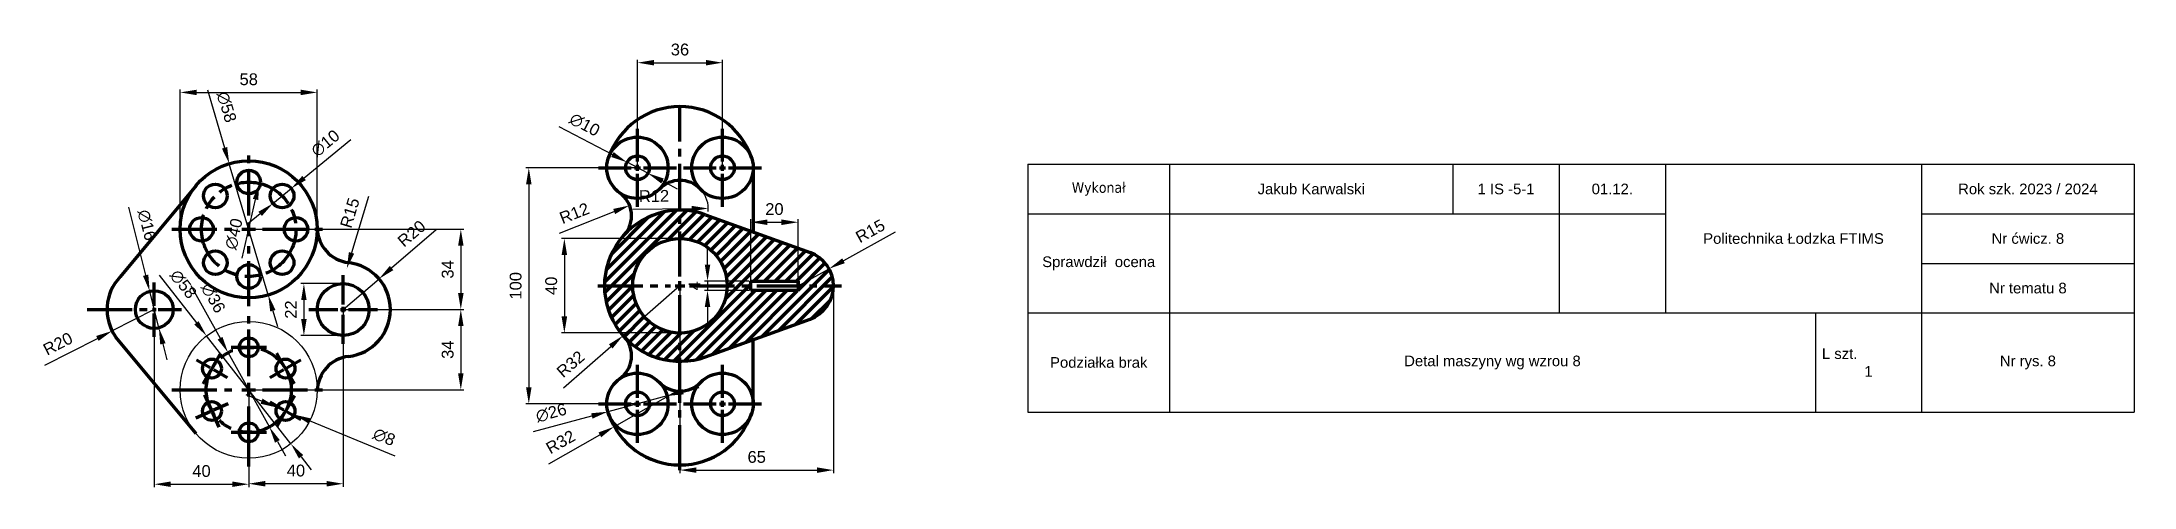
# Model space of a CAD drawing. Header units: millimetres. Extents: x 35 to 921, y 5 to 193.
import ezdxf

# ---------------------------------------------------------------- set-up
doc = ezdxf.new("R2010")
doc.units = ezdxf.units.MM
for name, pattern in [('ACAD_ISO08W100', [36, 24, -3, 6, -3]), ('ACAD_ISO09W100', [45, 24, -3, 6, -3, 6, -3]), ('CENTER2', [28.575, 19.05, -3.175, 3.175, -3.175])]:
    doc.linetypes.add(name, pattern=pattern)
for name, color, linetype in [('Kreskowanie', 50, 'Continuous'), ('oś', 10, 'ACAD_ISO09W100'), ('Oś symetrii', 240, 'ACAD_ISO08W100'), ('Wymiary', 170, 'Continuous')]:
    doc.layers.add(name, color=color, linetype=linetype)
doc.styles.get("Standard").update_dxf_attribs({"font": 'arial.ttf'})
doc.dimstyles.new('Opisowy', dxfattribs={"dimscale": 0, "dimtxt": 5, "dimasz": 7, "dimexe": 1.25, "dimexo": 0.625, "dimgap": 3, "dimtad": 1, "dimtxsty": 'Standard', "dimcen": 2.5, "dimadec": 0, "dimazin": 0, "dimtfac": 1, "dimtmove": 0, "dimatfit": 3, "dimfxl": 1, "dimarcsym": 0})

# ---------------------------------------------------------------- blocks, each defined once
blk = doc.blocks.new('*U1')
at = {"lineweight": 100}
blk.add_circle((0, 0), 4, dxfattribs=at)
blk = doc.blocks.new('*U2')
at = {"color": 0, "linetype": 'ByBlock', "lineweight": -2, "transparency": 16777216}
blk.add_blockref('*U1', (1999.51, 1507.95), dxfattribs=at)
for p, rotation in [((1983.92, 1498.95), 59.99999999999999), ((2015.1, 1498.95), 299.9999999999999), ((1983.92, 1480.95), 120), ((2015.1, 1480.95), 240), ((1999.51, 1471.95), 180)]:
    blk.add_blockref('*U1', p, dxfattribs=dict(at, rotation=rotation))
blk = doc.blocks.new('*U3')
at = {"lineweight": 100}
blk.add_circle((0, 0), 5, dxfattribs=at)
blk = doc.blocks.new('*U4')
at = {"color": 0, "linetype": 'ByBlock', "lineweight": -2, "transparency": 16777216}
for p, rotation in [((1985.37, 1572.1), 45.00000000000001), ((2013.65, 1572.1), 315), ((1979.51, 1557.95), 90), ((2019.51, 1557.95), 270), ((1985.37, 1543.81), 135), ((2013.65, 1543.81), 225), ((1999.51, 1537.95), 180)]:
    blk.add_blockref('*U3', p, dxfattribs=dict(at, rotation=rotation))
blk.add_blockref('*U3', (1999.51, 1577.95), dxfattribs=at)
blk = doc.blocks.new('*D35')
at = {"layer": 'Defpoints', "color": 0, "lineweight": 100, "transparency": 16777216}
for p in [(151.99, 171.83), (94, 113.84), (151.99, 114.35)]:
    blk.add_point(p, dxfattribs=at)
at = {"layer": 'Wymiary', "color": 0, "lineweight": -2, "transparency": 16777216}
for p, q in [((94, 114.47), (94, 173.08)), ((101, 171.83), (144.99, 171.83)), ((151.99, 114.97), (151.99, 173.08))]:
    blk.add_line(p, q, dxfattribs=at)
at = {"layer": 'Wymiary', "color": 0, "lineweight": 100, "transparency": 16777216}
for points in [[(101, 172.99), (101, 170.66), (94, 171.83)], [(144.99, 172.99), (144.99, 170.66), (151.99, 171.83)]]:
    blk.add_solid(points, dxfattribs=at)
at = {"layer": 'Wymiary', "color": 0, "lineweight": 100, "transparency": 16777216, "insert": (123, 177.38), "char_height": 5, "attachment_point": 5}
blk.add_mtext('58', dxfattribs=at)
blk = doc.blocks.new('*D33')
at = {"layer": 'Defpoints', "color": 0, "lineweight": 100, "transparency": 16777216}
for p in [(133.27, 124.82), (141.01, 131.14)]:
    blk.add_point(p, dxfattribs=at)
at = {"layer": 'Wymiary', "color": 0, "lineweight": -2, "transparency": 16777216}
for p, q in [((166.26, 151.74), (146.44, 135.57)), ((133.27, 124.82), (141.01, 131.14)), ((127.84, 120.4), (122.42, 115.97))]:
    blk.add_line(p, q, dxfattribs=at)
at = {"layer": 'Wymiary', "color": 0, "lineweight": 100, "transparency": 16777216}
for points in [[(145.7, 136.47), (147.18, 134.66), (141.01, 131.14)], [(127.1, 121.3), (128.58, 119.49), (133.27, 124.82)]]:
    blk.add_solid(points, dxfattribs=at)
at = {"layer": 'Wymiary', "color": 0, "lineweight": 100, "transparency": 16777216, "insert": (155.47, 150.28), "char_height": 5, "attachment_point": 5, "rotation": 39.20634}
blk.add_mtext('∅10', dxfattribs=at)
blk = doc.blocks.new('*D34')
at = {"layer": 'Defpoints', "color": 0, "lineweight": 100, "transparency": 16777216}
for p in [(168.85, 111.53), (164.51, 97.17)]:
    blk.add_point(p, dxfattribs=at)
at = {"layer": 'Wymiary', "color": 0, "lineweight": -2, "transparency": 16777216}
blk.add_line((173.76, 127.79), (166.54, 103.87), dxfattribs=at)
at = {"layer": 'Wymiary', "color": 0, "lineweight": 100, "transparency": 16777216}
blk.add_solid([(165.42, 104.21), (167.65, 103.53), (164.51, 97.17)], dxfattribs=at)
at = {"layer": 'Wymiary', "color": 0, "lineweight": 100, "transparency": 16777216, "insert": (165.84, 120.79), "char_height": 5, "attachment_point": 5, "rotation": 73.20046}
blk.add_mtext('R15', dxfattribs=at)
blk = doc.blocks.new('*D28')
at = {"layer": 'Defpoints', "color": 0, "lineweight": 100, "transparency": 16777216}
for p in [(123, 113.84), (163, 79.84), (212.82, 79.84)]:
    blk.add_point(p, dxfattribs=at)
at = {"layer": 'Wymiary', "color": 0, "lineweight": -2, "transparency": 16777216}
for p, q in [((123.62, 113.84), (214.07, 113.84)), ((212.82, 106.84), (212.82, 86.84)), ((163.62, 79.84), (214.07, 79.84))]:
    blk.add_line(p, q, dxfattribs=at)
at = {"layer": 'Wymiary', "color": 0, "lineweight": 100, "transparency": 16777216}
for points in [[(211.66, 106.84), (213.99, 106.84), (212.82, 113.84)], [(211.66, 86.84), (213.99, 86.84), (212.82, 79.84)]]:
    blk.add_solid(points, dxfattribs=at)
at = {"layer": 'Wymiary', "color": 0, "lineweight": 100, "transparency": 16777216, "insert": (207.27, 96.84), "char_height": 5, "attachment_point": 5, "rotation": 90}
blk.add_mtext('34', dxfattribs=at)
blk = doc.blocks.new('*D27')
at = {"layer": 'Defpoints', "color": 0, "lineweight": 100, "transparency": 16777216}
for p in [(163, 79.84), (123, 45.84), (212.82, 45.84)]:
    blk.add_point(p, dxfattribs=at)
at = {"layer": 'Wymiary', "color": 0, "lineweight": -2, "transparency": 16777216}
for p, q in [((163.62, 79.84), (214.07, 79.84)), ((212.82, 72.84), (212.82, 52.84)), ((123.62, 45.84), (214.07, 45.84))]:
    blk.add_line(p, q, dxfattribs=at)
at = {"layer": 'Wymiary', "color": 0, "lineweight": 100, "transparency": 16777216}
for points in [[(211.66, 72.84), (213.99, 72.84), (212.82, 79.84)], [(211.66, 52.84), (213.99, 52.84), (212.82, 45.84)]]:
    blk.add_solid(points, dxfattribs=at)
at = {"layer": 'Wymiary', "color": 0, "lineweight": 100, "transparency": 16777216, "insert": (207.27, 62.84), "char_height": 5, "attachment_point": 5, "rotation": 90}
blk.add_mtext('34', dxfattribs=at)
blk = doc.blocks.new('*D29')
at = {"layer": 'Defpoints', "color": 0, "lineweight": 100, "transparency": 16777216}
for p in [(178.18, 92.86), (163, 79.84)]:
    blk.add_point(p, dxfattribs=at)
at = {"layer": 'Wymiary', "color": 0, "lineweight": -2, "transparency": 16777216}
for p, q in [((202.41, 113.66), (183.49, 97.42)), ((163, 79.84), (178.18, 92.86))]:
    blk.add_line(p, q, dxfattribs=at)
at = {"layer": 'Wymiary', "color": 0, "lineweight": 100, "transparency": 16777216}
blk.add_solid([(182.73, 98.31), (184.25, 96.54), (178.18, 92.86)], dxfattribs=at)
at = {"layer": 'Wymiary', "color": 0, "lineweight": 100, "transparency": 16777216, "insert": (191.99, 112.03), "char_height": 5, "attachment_point": 5, "rotation": 40.62924}
blk.add_mtext('R20', dxfattribs=at)
blk = doc.blocks.new('*D30')
at = {"layer": 'Defpoints', "color": 0, "lineweight": 100, "transparency": 16777216}
for p in [(163, 90.84), (146.36, 68.84), (163, 68.84)]:
    blk.add_point(p, dxfattribs=at)
at = {"layer": 'Wymiary', "color": 0, "lineweight": -2, "transparency": 16777216}
for p, q in [((162.37, 90.84), (145.11, 90.84)), ((146.36, 83.84), (146.36, 75.84)), ((162.37, 68.84), (145.11, 68.84))]:
    blk.add_line(p, q, dxfattribs=at)
at = {"layer": 'Wymiary', "color": 0, "lineweight": 100, "transparency": 16777216}
for points in [[(145.19, 83.84), (147.53, 83.84), (146.36, 90.84)], [(145.19, 75.84), (147.53, 75.84), (146.36, 68.84)]]:
    blk.add_solid(points, dxfattribs=at)
at = {"layer": 'Wymiary', "color": 0, "lineweight": 100, "transparency": 16777216, "insert": (140.85, 79.84), "char_height": 5, "attachment_point": 5, "rotation": 90}
blk.add_mtext('22', dxfattribs=at)
blk = doc.blocks.new('*D25')
at = {"layer": 'Defpoints', "color": 0, "lineweight": 100, "transparency": 16777216}
for p in [(163, 79.84), (123, 45.84), (123, 6.05)]:
    blk.add_point(p, dxfattribs=at)
at = {"layer": 'Wymiary', "color": 0, "lineweight": -2, "transparency": 16777216}
for p, q in [((163, 79.22), (163, 4.8)), ((123, 45.22), (123, 4.8)), ((156, 6.05), (130, 6.05))]:
    blk.add_line(p, q, dxfattribs=at)
at = {"layer": 'Wymiary', "color": 0, "lineweight": 100, "transparency": 16777216}
for points in [[(130, 7.22), (130, 4.89), (123, 6.05)], [(156, 7.22), (156, 4.89), (163, 6.05)]]:
    blk.add_solid(points, dxfattribs=at)
at = {"layer": 'Wymiary', "color": 0, "lineweight": 100, "transparency": 16777216, "insert": (143, 11.61), "char_height": 5, "attachment_point": 5}
blk.add_mtext('40', dxfattribs=at)
blk = doc.blocks.new('*D24')
at = {"layer": 'Defpoints', "color": 0, "lineweight": 100, "transparency": 16777216}
for p in [(83, 79.84), (123, 45.84), (123, 5.85)]:
    blk.add_point(p, dxfattribs=at)
at = {"layer": 'Wymiary', "color": 0, "lineweight": -2, "transparency": 16777216}
for p, q in [((83, 79.22), (83, 4.6)), ((123, 45.22), (123, 4.6)), ((90, 5.85), (116, 5.85))]:
    blk.add_line(p, q, dxfattribs=at)
at = {"layer": 'Wymiary', "color": 0, "lineweight": 100, "transparency": 16777216}
for points in [[(90, 7.01), (90, 4.68), (83, 5.85)], [(116, 7.01), (116, 4.68), (123, 5.85)]]:
    blk.add_solid(points, dxfattribs=at)
at = {"layer": 'Wymiary', "color": 0, "lineweight": 100, "transparency": 16777216, "insert": (103, 11.4), "char_height": 5, "attachment_point": 5}
blk.add_mtext('40', dxfattribs=at)
blk = doc.blocks.new('*D23')
at = {"layer": 'Defpoints', "color": 0, "lineweight": 100, "transparency": 16777216}
for p in [(83, 79.84), (65.17, 70.78)]:
    blk.add_point(p, dxfattribs=at)
at = {"layer": 'Wymiary', "color": 0, "lineweight": -2, "transparency": 16777216}
for p, q in [((83, 79.84), (65.17, 70.78)), ((36.7, 56.33), (58.92, 67.62))]:
    blk.add_line(p, q, dxfattribs=at)
at = {"layer": 'Wymiary', "color": 0, "lineweight": 100, "transparency": 16777216}
blk.add_solid([(58.4, 68.66), (59.45, 66.58), (65.17, 70.78)], dxfattribs=at)
at = {"layer": 'Wymiary', "color": 0, "lineweight": 100, "transparency": 16777216, "insert": (42.18, 65.34), "char_height": 5, "attachment_point": 5, "rotation": 26.92347}
blk.add_mtext('R20', dxfattribs=at)
blk = doc.blocks.new('*D22')
at = {"layer": 'Defpoints', "color": 0, "lineweight": 100, "transparency": 16777216}
for p in [(81.05, 87.6), (84.95, 72.08)]:
    blk.add_point(p, dxfattribs=at)
at = {"layer": 'Wymiary', "color": 0, "lineweight": -2, "transparency": 16777216}
for p, q in [((72.09, 123.25), (79.34, 94.39)), ((84.95, 72.08), (81.05, 87.6)), ((86.65, 65.29), (88.36, 58.5))]:
    blk.add_line(p, q, dxfattribs=at)
at = {"layer": 'Wymiary', "color": 0, "lineweight": 100, "transparency": 16777216}
for points in [[(80.47, 94.67), (78.21, 94.1), (81.05, 87.6)], [(87.79, 65.58), (85.52, 65.01), (84.95, 72.08)]]:
    blk.add_solid(points, dxfattribs=at)
at = {"layer": 'Wymiary', "color": 0, "lineweight": 100, "transparency": 16777216, "insert": (79.87, 115.62), "char_height": 5, "attachment_point": 5, "rotation": 284.10793}
blk.add_mtext('∅16', dxfattribs=at)
blk = doc.blocks.new('*D26')
at = {"layer": 'Defpoints', "color": 0, "lineweight": 100, "transparency": 16777216}
for p in [(134.89, 38.36), (142.29, 35.32)]:
    blk.add_point(p, dxfattribs=at)
at = {"layer": 'Wymiary', "color": 0, "lineweight": -2, "transparency": 16777216}
for p, q in [((128.41, 41.02), (121.94, 43.68)), ((134.89, 38.36), (142.29, 35.32)), ((185, 17.77), (148.76, 32.66))]:
    blk.add_line(p, q, dxfattribs=at)
at = {"layer": 'Wymiary', "color": 0, "lineweight": 100, "transparency": 16777216}
for points in [[(128.86, 42.1), (127.97, 39.94), (134.89, 38.36)], [(149.2, 33.74), (148.32, 31.58), (142.29, 35.32)]]:
    blk.add_solid(points, dxfattribs=at)
at = {"layer": 'Wymiary', "color": 0, "lineweight": 100, "transparency": 16777216, "insert": (180.35, 25.83), "char_height": 5, "attachment_point": 5, "rotation": 337.65771}
blk.add_mtext('∅8', dxfattribs=at)
blk = doc.blocks.new('*D21')
at = {"layer": 'Defpoints', "color": 0, "lineweight": 100, "transparency": 16777216}
for p in [(105.15, 68.69), (140.85, 22.99)]:
    blk.add_point(p, dxfattribs=at)
at = {"layer": 'Wymiary', "color": 0, "lineweight": -2, "transparency": 16777216}
for p, q in [((85.07, 94.39), (100.84, 74.21)), ((140.85, 22.99), (105.15, 68.69)), ((145.16, 17.47), (149.47, 11.95))]:
    blk.add_line(p, q, dxfattribs=at)
at = {"layer": 'Wymiary', "color": 0, "lineweight": 100, "transparency": 16777216}
for points in [[(101.76, 74.93), (99.92, 73.49), (105.15, 68.69)], [(146.08, 18.19), (144.24, 16.75), (140.85, 22.99)]]:
    blk.add_solid(points, dxfattribs=at)
at = {"layer": 'Wymiary', "color": 0, "lineweight": 100, "transparency": 16777216, "insert": (95.28, 90.57), "char_height": 5, "attachment_point": 5, "rotation": 307.99627}
blk.add_mtext('∅58', dxfattribs=at)
blk = doc.blocks.new('*D20')
at = {"layer": 'Defpoints', "color": 0, "lineweight": 100, "transparency": 16777216}
for p in [(114.26, 61.58), (131.74, 30.1)]:
    blk.add_point(p, dxfattribs=at)
at = {"layer": 'Wymiary', "color": 0, "lineweight": -2, "transparency": 16777216}
for p, q in [((98.43, 90.08), (110.86, 67.7)), ((131.74, 30.1), (114.26, 61.58)), ((135.14, 23.99), (138.53, 17.87))]:
    blk.add_line(p, q, dxfattribs=at)
at = {"layer": 'Wymiary', "color": 0, "lineweight": 100, "transparency": 16777216}
for points in [[(111.88, 68.26), (109.84, 67.13), (114.26, 61.58)], [(136.16, 24.55), (134.12, 23.42), (131.74, 30.1)]]:
    blk.add_solid(points, dxfattribs=at)
at = {"layer": 'Wymiary', "color": 0, "lineweight": 100, "transparency": 16777216, "insert": (107.92, 84.71), "char_height": 5, "attachment_point": 5, "rotation": 299.04556}
blk.add_mtext('∅36', dxfattribs=at)
blk = doc.blocks.new('*D31')
at = {"layer": 'Defpoints', "color": 0, "lineweight": 100, "transparency": 16777216}
for p in [(127.45, 133.34), (118.54, 94.34)]:
    blk.add_point(p, dxfattribs=at)
at = {"layer": 'Wymiary', "color": 0, "lineweight": -2, "transparency": 16777216}
blk.add_line((120.19, 101.57), (125.89, 126.51), dxfattribs=at)
at = {"layer": 'Wymiary', "color": 0, "lineweight": 100, "transparency": 16777216}
blk.add_solid([(124.76, 126.77), (127.03, 126.25), (127.45, 133.34)], dxfattribs=at)
at = {"layer": 'Wymiary', "color": 0, "lineweight": 100, "transparency": 16777216, "insert": (116.72, 111.9), "char_height": 5, "attachment_point": 5, "rotation": 77.12669}
blk.add_mtext('∅40', dxfattribs=at)
blk = doc.blocks.new('*D32')
at = {"layer": 'Defpoints', "color": 0, "lineweight": 100, "transparency": 16777216}
for p in [(114.75, 141.64), (131.24, 86.04)]:
    blk.add_point(p, dxfattribs=at)
at = {"layer": 'Wymiary', "color": 0, "lineweight": -2, "transparency": 16777216}
for p, q in [((105.48, 172.91), (112.76, 148.36)), ((131.24, 86.04), (114.75, 141.64)), ((133.23, 79.33), (135.22, 72.61))]:
    blk.add_line(p, q, dxfattribs=at)
at = {"layer": 'Wymiary', "color": 0, "lineweight": 100, "transparency": 16777216}
for points in [[(113.88, 148.69), (111.65, 148.02), (114.75, 141.64)], [(134.35, 79.66), (132.11, 78.99), (131.24, 86.04)]]:
    blk.add_solid(points, dxfattribs=at)
at = {"layer": 'Wymiary', "color": 0, "lineweight": 100, "transparency": 16777216, "insert": (113.59, 165.61), "char_height": 5, "attachment_point": 5, "rotation": 286.51555}
blk.add_mtext('∅58', dxfattribs=at)
blk = doc.blocks.new('*D48')
at = {"layer": 'Defpoints', "color": 0, "lineweight": 100, "transparency": 16777216}
for p in [(323.63, 184.43), (287.63, 139.91), (323.63, 139.91)]:
    blk.add_point(p, dxfattribs=at)
at = {"layer": 'Wymiary', "color": 0, "lineweight": -2, "transparency": 16777216}
for p, q in [((287.63, 140.53), (287.63, 185.68)), ((294.63, 184.43), (316.63, 184.43)), ((323.63, 140.53), (323.63, 185.68))]:
    blk.add_line(p, q, dxfattribs=at)
at = {"layer": 'Wymiary', "color": 0, "lineweight": 100, "transparency": 16777216}
for points in [[(294.63, 185.59), (294.63, 183.26), (287.63, 184.43)], [(316.63, 185.59), (316.63, 183.26), (323.63, 184.43)]]:
    blk.add_solid(points, dxfattribs=at)
at = {"layer": 'Wymiary', "color": 0, "lineweight": 100, "transparency": 16777216, "insert": (305.63, 189.98), "char_height": 5, "attachment_point": 5}
blk.add_mtext('36', dxfattribs=at)
blk = doc.blocks.new('*D43')
at = {"layer": 'Defpoints', "color": 0, "lineweight": 100, "transparency": 16777216}
for p in [(355.63, 116.83), (335.63, 89.91), (355.63, 89.91)]:
    blk.add_point(p, dxfattribs=at)
at = {"layer": 'Wymiary', "color": 0, "lineweight": -2, "transparency": 16777216}
for p, q in [((335.63, 90.53), (335.63, 118.08)), ((342.63, 116.83), (348.63, 116.83)), ((355.63, 90.53), (355.63, 118.08))]:
    blk.add_line(p, q, dxfattribs=at)
at = {"layer": 'Wymiary', "color": 0, "lineweight": 100, "transparency": 16777216}
for points in [[(342.63, 118), (342.63, 115.66), (335.63, 116.83)], [(348.63, 118), (348.63, 115.66), (355.63, 116.83)]]:
    blk.add_solid(points, dxfattribs=at)
at = {"layer": 'Wymiary', "color": 0, "lineweight": 100, "transparency": 16777216, "insert": (345.63, 122.38), "char_height": 5, "attachment_point": 5}
blk.add_mtext('20', dxfattribs=at)
blk = doc.blocks.new('*D42')
at = {"layer": 'Defpoints', "color": 0, "lineweight": 100, "transparency": 16777216}
for p in [(335.63, 91.91), (317.31, 87.91), (335.63, 87.91)]:
    blk.add_point(p, dxfattribs=at)
at = {"layer": 'Wymiary', "color": 0, "lineweight": -2, "transparency": 16777216}
for p, q in [((317.31, 98.91), (317.31, 105.91)), ((335, 91.91), (316.06, 91.91)), ((317.31, 91.91), (317.31, 87.91)), ((335, 87.91), (316.06, 87.91)), ((317.31, 80.91), (317.31, 73.91))]:
    blk.add_line(p, q, dxfattribs=at)
at = {"layer": 'Wymiary', "color": 0, "lineweight": 100, "transparency": 16777216}
for points in [[(316.14, 98.91), (318.47, 98.91), (317.31, 91.91)], [(316.14, 80.91), (318.47, 80.91), (317.31, 87.91)]]:
    blk.add_solid(points, dxfattribs=at)
at = {"layer": 'Wymiary', "color": 0, "lineweight": 100, "transparency": 16777216, "insert": (311.81, 89.91), "char_height": 5, "attachment_point": 5, "rotation": 90}
blk.add_mtext('4', dxfattribs=at)
blk = doc.blocks.new('*D39')
at = {"layer": 'Defpoints', "color": 0, "lineweight": 100, "transparency": 16777216}
for p in [(305.63, 109.91), (256.67, 69.91), (305.63, 69.91)]:
    blk.add_point(p, dxfattribs=at)
at = {"layer": 'Wymiary', "color": 0, "lineweight": -2, "transparency": 16777216}
for p, q in [((305, 109.91), (255.42, 109.91)), ((256.67, 102.91), (256.67, 76.91)), ((305, 69.91), (255.42, 69.91))]:
    blk.add_line(p, q, dxfattribs=at)
at = {"layer": 'Wymiary', "color": 0, "lineweight": 100, "transparency": 16777216}
for points in [[(255.5, 102.91), (257.84, 102.91), (256.67, 109.91)], [(255.5, 76.91), (257.84, 76.91), (256.67, 69.91)]]:
    blk.add_solid(points, dxfattribs=at)
at = {"layer": 'Wymiary', "color": 0, "lineweight": 100, "transparency": 16777216, "insert": (251.12, 89.91), "char_height": 5, "attachment_point": 5, "rotation": 90}
blk.add_mtext('40', dxfattribs=at)
blk = doc.blocks.new('*D47')
at = {"layer": 'Defpoints', "color": 0, "lineweight": 100, "transparency": 16777216}
for p in [(283.21, 142.24), (292.05, 137.57)]:
    blk.add_point(p, dxfattribs=at)
at = {"layer": 'Wymiary', "color": 0, "lineweight": -2, "transparency": 16777216}
for p, q in [((254.39, 157.44), (277.02, 145.5)), ((292.05, 137.57), (283.21, 142.24)), ((298.24, 134.31), (304.43, 131.04))]:
    blk.add_line(p, q, dxfattribs=at)
at = {"layer": 'Wymiary', "color": 0, "lineweight": 100, "transparency": 16777216}
for points in [[(277.56, 146.54), (276.47, 144.47), (283.21, 142.24)], [(298.79, 135.34), (297.7, 133.27), (292.05, 137.57)]]:
    blk.add_solid(points, dxfattribs=at)
at = {"layer": 'Wymiary', "color": 0, "lineweight": 100, "transparency": 16777216, "insert": (265.26, 158.14), "char_height": 5, "attachment_point": 5, "rotation": 332.18696}
blk.add_mtext('∅10', dxfattribs=at)
blk = doc.blocks.new('*D45')
at = {"layer": 'Defpoints', "color": 0, "lineweight": 100, "transparency": 16777216}
for p in [(305.63, 122.56), (317.63, 122.68)]:
    blk.add_point(p, dxfattribs=at)
at = {"layer": 'Wymiary', "color": 0, "lineweight": -2, "transparency": 16777216}
blk.add_line((285.73, 122.36), (310.63, 122.61), dxfattribs=at)
blk.add_arc((305.63, 122.56), 12, 354.60261, 40.96136, dxfattribs=at)
at = {"layer": 'Wymiary', "color": 0, "lineweight": 100, "transparency": 16777216}
blk.add_solid([(310.62, 123.77), (310.64, 121.44), (317.63, 122.68)], dxfattribs=at)
at = {"layer": 'Wymiary', "color": 0, "lineweight": 100, "transparency": 16777216, "insert": (294.63, 127.96), "char_height": 5, "attachment_point": 5, "rotation": 0.57092}
blk.add_mtext('R12', dxfattribs=at)
blk = doc.blocks.new('*D46')
at = {"layer": 'Defpoints', "color": 0, "lineweight": 100, "transparency": 16777216}
for p in [(273.11, 119.55), (284.28, 123.94)]:
    blk.add_point(p, dxfattribs=at)
at = {"layer": 'Wymiary', "color": 0, "lineweight": -2, "transparency": 16777216}
blk.add_line((254.6, 112.27), (277.77, 121.38), dxfattribs=at)
at = {"layer": 'Wymiary', "color": 0, "lineweight": 100, "transparency": 16777216}
blk.add_solid([(277.34, 122.47), (278.19, 120.29), (284.28, 123.94)], dxfattribs=at)
at = {"layer": 'Wymiary', "color": 0, "lineweight": 100, "transparency": 16777216, "insert": (260.91, 120.67), "char_height": 5, "attachment_point": 5, "rotation": 21.46531}
blk.add_mtext('R12', dxfattribs=at)
blk = doc.blocks.new('*D41')
at = {"layer": 'Defpoints', "color": 0, "lineweight": 100, "transparency": 16777216}
for p in [(305.63, 89.91), (281.55, 68.82)]:
    blk.add_point(p, dxfattribs=at)
at = {"layer": 'Wymiary', "color": 0, "lineweight": -2, "transparency": 16777216}
for p, q in [((305.63, 89.91), (281.55, 68.82)), ((256.26, 46.67), (276.29, 64.21))]:
    blk.add_line(p, q, dxfattribs=at)
at = {"layer": 'Wymiary', "color": 0, "lineweight": 100, "transparency": 16777216}
blk.add_solid([(275.52, 65.09), (277.06, 63.34), (281.55, 68.82)], dxfattribs=at)
at = {"layer": 'Wymiary', "color": 0, "lineweight": 100, "transparency": 16777216, "insert": (259.33, 56.74), "char_height": 5, "attachment_point": 5, "rotation": 41.20786}
blk.add_mtext('R32', dxfattribs=at)
blk = doc.blocks.new('*D37')
at = {"layer": 'Defpoints', "color": 0, "lineweight": 100, "transparency": 16777216}
for p in [(305.63, 45.99), (277.78, 30.22)]:
    blk.add_point(p, dxfattribs=at)
at = {"layer": 'Wymiary', "color": 0, "lineweight": -2, "transparency": 16777216}
for p, q in [((305.63, 45.99), (277.78, 30.22)), ((250.03, 14.5), (271.69, 26.77))]:
    blk.add_line(p, q, dxfattribs=at)
at = {"layer": 'Wymiary', "color": 0, "lineweight": 100, "transparency": 16777216}
blk.add_solid([(271.12, 27.78), (272.27, 25.75), (277.78, 30.22)], dxfattribs=at)
at = {"layer": 'Wymiary', "color": 0, "lineweight": 100, "transparency": 16777216, "insert": (255.08, 23.74), "char_height": 5, "attachment_point": 5, "rotation": 29.52534}
blk.add_mtext('R32', dxfattribs=at)
blk = doc.blocks.new('*D38')
at = {"layer": 'Defpoints', "color": 0, "lineweight": 100, "transparency": 16777216}
for p in [(275.07, 36.57), (300.19, 43.25)]:
    blk.add_point(p, dxfattribs=at)
at = {"layer": 'Wymiary', "color": 0, "lineweight": -2, "transparency": 16777216}
for p, q in [((306.96, 45.04), (313.72, 46.84)), ((300.19, 43.25), (275.07, 36.57)), ((243.56, 28.19), (268.3, 34.77))]:
    blk.add_line(p, q, dxfattribs=at)
at = {"layer": 'Wymiary', "color": 0, "lineweight": 100, "transparency": 16777216}
for points in [[(306.66, 46.17), (307.26, 43.92), (300.19, 43.25)], [(268, 35.9), (268.6, 33.64), (275.07, 36.57)]]:
    blk.add_solid(points, dxfattribs=at)
at = {"layer": 'Wymiary', "color": 0, "lineweight": 100, "transparency": 16777216, "insert": (251.09, 36.08), "char_height": 5, "attachment_point": 5, "rotation": 14.88662}
blk.add_mtext('∅26', dxfattribs=at)
blk = doc.blocks.new('*D36')
at = {"layer": 'Defpoints', "color": 0, "lineweight": 100, "transparency": 16777216}
for p in [(305.63, 89.91), (370.63, 89.91), (370.63, 11.82)]:
    blk.add_point(p, dxfattribs=at)
at = {"layer": 'Wymiary', "color": 0, "lineweight": -2, "transparency": 16777216}
for p, q in [((305.63, 89.28), (305.63, 10.57)), ((370.63, 89.28), (370.63, 10.57)), ((312.63, 11.82), (363.63, 11.82))]:
    blk.add_line(p, q, dxfattribs=at)
at = {"layer": 'Wymiary', "color": 0, "lineweight": 100, "transparency": 16777216}
for points in [[(312.63, 12.98), (312.63, 10.65), (305.63, 11.82)], [(363.63, 12.98), (363.63, 10.65), (370.63, 11.82)]]:
    blk.add_solid(points, dxfattribs=at)
at = {"layer": 'Wymiary', "color": 0, "lineweight": 100, "transparency": 16777216, "insert": (338.13, 17.37), "char_height": 5, "attachment_point": 5}
blk.add_mtext('65', dxfattribs=at)
blk = doc.blocks.new('*D40')
at = {"layer": 'Defpoints', "color": 0, "lineweight": 100, "transparency": 16777216}
for p in [(287.63, 139.91), (241.61, 39.91), (287.63, 39.91)]:
    blk.add_point(p, dxfattribs=at)
at = {"layer": 'Wymiary', "color": 0, "lineweight": -2, "transparency": 16777216}
for p, q in [((287, 139.91), (240.36, 139.91)), ((241.61, 132.91), (241.61, 46.91)), ((287, 39.91), (240.36, 39.91))]:
    blk.add_line(p, q, dxfattribs=at)
at = {"layer": 'Wymiary', "color": 0, "lineweight": 100, "transparency": 16777216}
for points in [[(240.44, 132.91), (242.77, 132.91), (241.61, 139.91)], [(240.44, 46.91), (242.77, 46.91), (241.61, 39.91)]]:
    blk.add_solid(points, dxfattribs=at)
at = {"layer": 'Wymiary', "color": 0, "lineweight": 100, "transparency": 16777216, "insert": (236.05, 89.91), "char_height": 5, "attachment_point": 5, "rotation": 90}
blk.add_mtext('100', dxfattribs=at)
blk = doc.blocks.new('*U5')
at = {"layer": 'oś', "color": 0, "linetype": 'CENTER2', "lineweight": 100, "transparency": 16777216}
for p, q in [((0, 2.6), (0, 16.5)), ((-16.5, 0), (-2.6, 0)), ((2.6, 0), (16.5, 0)), ((0, -16.5), (0, -2.6))]:
    blk.add_line(p, q, dxfattribs=at)
at = {"layer": 'oś', "color": 0, "linetype": 'Continuous', "lineweight": 100, "transparency": 16777216}
for p, q in [((-1.3, 0), (1.3, 0)), ((0, -1.3), (0, 1.3))]:
    blk.add_line(p, q, dxfattribs=at)
blk = doc.blocks.new('*U6')
at = {"layer": 'oś', "color": 0, "linetype": 'CENTER2', "lineweight": 100, "transparency": 16777216}
for p, q in [((0, 2.6), (0, 16.5)), ((-16.5, 0), (-2.6, 0)), ((2.6, 0), (16.5, 0)), ((0, -16.5), (0, -2.6))]:
    blk.add_line(p, q, dxfattribs=at)
at = {"layer": 'oś', "color": 0, "linetype": 'Continuous', "lineweight": 100, "transparency": 16777216}
for p, q in [((-1.3, 0), (1.3, 0)), ((0, -1.3), (0, 1.3))]:
    blk.add_line(p, q, dxfattribs=at)
blk = doc.blocks.new('*U7')
at = {"layer": 'oś', "color": 0, "linetype": 'CENTER2', "lineweight": 100, "transparency": 16777216}
for p, q in [((0, 2.6), (0, 16.5)), ((-16.5, 0), (-2.6, 0)), ((2.6, 0), (16.5, 0)), ((0, -16.5), (0, -2.6))]:
    blk.add_line(p, q, dxfattribs=at)
at = {"layer": 'oś', "color": 0, "linetype": 'Continuous', "lineweight": 100, "transparency": 16777216}
for p, q in [((-1.3, 0), (1.3, 0)), ((0, -1.3), (0, 1.3))]:
    blk.add_line(p, q, dxfattribs=at)
blk = doc.blocks.new('*U8')
at = {"layer": 'oś', "color": 0, "linetype": 'CENTER2', "lineweight": 100, "transparency": 16777216}
for p, q in [((0, 2.6), (0, 16.5)), ((-16.5, 0), (-2.6, 0)), ((2.6, 0), (16.5, 0)), ((0, -16.5), (0, -2.6))]:
    blk.add_line(p, q, dxfattribs=at)
at = {"layer": 'oś', "color": 0, "linetype": 'Continuous', "lineweight": 100, "transparency": 16777216}
for p, q in [((-1.3, 0), (1.3, 0)), ((0, -1.3), (0, 1.3))]:
    blk.add_line(p, q, dxfattribs=at)
blk = doc.blocks.new('*U9')
at = {"layer": 'oś', "color": 0, "linetype": 'CENTER2', "lineweight": 100, "transparency": 16777216}
for p, q in [((0, 4), (0, 75.92)), ((-34.83, 0), (-4, 0)), ((4, 0), (68.42, 0)), ((0, -78.09), (0, -4))]:
    blk.add_line(p, q, dxfattribs=at)
at = {"layer": 'oś', "color": 0, "linetype": 'Continuous', "lineweight": 100, "transparency": 16777216}
for p, q in [((-2, 0), (2, 0)), ((0, -2), (0, 2))]:
    blk.add_line(p, q, dxfattribs=at)
blk = doc.blocks.new('*D44')
at = {"layer": 'Defpoints', "color": 0, "lineweight": 100, "transparency": 16777216}
for p in [(355.63, 89.91), (368.77, 97.14)]:
    blk.add_point(p, dxfattribs=at)
at = {"layer": 'Wymiary', "color": 0, "lineweight": -2, "transparency": 16777216}
for p, q in [((396.78, 112.58), (374.9, 100.52)), ((355.63, 89.91), (368.77, 97.14))]:
    blk.add_line(p, q, dxfattribs=at)
at = {"layer": 'Wymiary', "color": 0, "lineweight": 100, "transparency": 16777216}
blk.add_solid([(374.34, 101.54), (375.46, 99.5), (368.77, 97.14)], dxfattribs=at)
at = {"layer": 'Wymiary', "color": 0, "lineweight": 100, "transparency": 16777216, "insert": (386.23, 113.1), "char_height": 5, "attachment_point": 5, "rotation": 28.84815}
blk.add_mtext('R15', dxfattribs=at)
blk = doc.blocks.new('*U10')
at = {"layer": 'Oś symetrii', "color": 0, "linetype": 'CENTER2', "lineweight": 100, "transparency": 16777216}
for p, q in [((0, 2.2), (0, 14.5)), ((-14.5, 0), (-2.2, 0)), ((2.2, 0), (14.5, 0)), ((0, -14.5), (0, -2.2))]:
    blk.add_line(p, q, dxfattribs=at)
at = {"layer": 'Oś symetrii', "color": 0, "linetype": 'Continuous', "lineweight": 100, "transparency": 16777216}
for p, q in [((-1.1, 0), (1.1, 0)), ((0, -1.1), (0, 1.1))]:
    blk.add_line(p, q, dxfattribs=at)
blk = doc.blocks.new('*U11')
at = {"layer": 'Oś symetrii', "color": 0, "linetype": 'CENTER2', "lineweight": 100, "transparency": 16777216}
for p, q in [((0, 5.8), (0, 32.5)), ((-32.5, 0), (-5.8, 0)), ((5.8, 0), (32.5, 0)), ((0, -32.5), (0, -5.8))]:
    blk.add_line(p, q, dxfattribs=at)
at = {"layer": 'Oś symetrii', "color": 0, "linetype": 'Continuous', "lineweight": 100, "transparency": 16777216}
for p, q in [((-2.9, 0), (2.9, 0)), ((0, -2.9), (0, 2.9))]:
    blk.add_line(p, q, dxfattribs=at)
blk = doc.blocks.new('*U12')
at = {"layer": 'Oś symetrii', "color": 0, "linetype": 'CENTER2', "lineweight": 100, "transparency": 16777216}
for p, q in [((0, 5.8), (0, 32.5)), ((-32.5, 0), (-5.8, 0)), ((5.8, 0), (32.5, 0)), ((0, -32.5), (0, -5.8))]:
    blk.add_line(p, q, dxfattribs=at)
at = {"layer": 'Oś symetrii', "color": 0, "linetype": 'Continuous', "lineweight": 100, "transparency": 16777216}
for p, q in [((-2.9, 0), (2.9, 0)), ((0, -2.9), (0, 2.9))]:
    blk.add_line(p, q, dxfattribs=at)
blk = doc.blocks.new('*U13')
at = {"layer": 'Oś symetrii', "color": 0, "linetype": 'CENTER2', "lineweight": 100, "transparency": 16777216}
for p, q in [((0, 1.6), (0, 11.5)), ((-28.46, 0), (-1.6, 0)), ((1.6, 0), (11.5, 0)), ((0, -11.5), (0, -1.6))]:
    blk.add_line(p, q, dxfattribs=at)
at = {"layer": 'Oś symetrii', "color": 0, "linetype": 'Continuous', "lineweight": 100, "transparency": 16777216}
for p, q in [((-0.8, 0), (0.8, 0)), ((0, -0.8), (0, 0.8))]:
    blk.add_line(p, q, dxfattribs=at)
blk = doc.blocks.new('*U14')
at = {"layer": 'Oś symetrii', "color": 0, "linetype": 'CENTER2', "lineweight": 100, "transparency": 16777216}
for p, q in [((-7.5, 0), (-0.8, 0)), ((0, 0.8), (0, 7.5)), ((0.8, 0), (7.5, 0)), ((0, -7.5), (0, -0.8))]:
    blk.add_line(p, q, dxfattribs=at)
at = {"layer": 'Oś symetrii', "color": 0, "linetype": 'Continuous', "lineweight": 100, "transparency": 16777216}
for p, q in [((-0.4, 0), (0.4, 0)), ((0, -0.4), (0, 0.4))]:
    blk.add_line(p, q, dxfattribs=at)
blk = doc.blocks.new('*U15')
at = {"layer": 'Oś symetrii', "color": 0, "linetype": 'CENTER2', "lineweight": 100, "transparency": 16777216}
for p, q in [((-7.5, 0), (-0.8, 0)), ((0, 0.8), (0, 7.5)), ((0.8, 0), (7.5, 0)), ((0, -7.5), (0, -0.8))]:
    blk.add_line(p, q, dxfattribs=at)
at = {"layer": 'Oś symetrii', "color": 0, "linetype": 'Continuous', "lineweight": 100, "transparency": 16777216}
for p, q in [((-0.4, 0), (0.4, 0)), ((0, -0.4), (0, 0.4))]:
    blk.add_line(p, q, dxfattribs=at)
blk = doc.blocks.new('*U16')
at = {"layer": 'Oś symetrii', "color": 0, "linetype": 'CENTER2', "lineweight": 100, "transparency": 16777216}
for p, q in [((-7.5, 0), (-0.8, 0)), ((0, 0.8), (0, 7.5)), ((0.8, 0), (7.5, 0)), ((0, -7.5), (0, -0.8))]:
    blk.add_line(p, q, dxfattribs=at)
at = {"layer": 'Oś symetrii', "color": 0, "linetype": 'Continuous', "lineweight": 100, "transparency": 16777216}
for p, q in [((-0.4, 0), (0.4, 0)), ((0, -0.4), (0, 0.4))]:
    blk.add_line(p, q, dxfattribs=at)
blk = doc.blocks.new('*U17')
at = {"layer": 'Oś symetrii', "color": 0, "linetype": 'CENTER2', "lineweight": 100, "transparency": 16777216}
for p, q in [((-7.5, 0), (-0.8, 0)), ((0, 0.8), (0, 7.5)), ((0.8, 0), (7.5, 0)), ((0, -7.5), (0, -0.8))]:
    blk.add_line(p, q, dxfattribs=at)
at = {"layer": 'Oś symetrii', "color": 0, "linetype": 'Continuous', "lineweight": 100, "transparency": 16777216}
for p, q in [((-0.4, 0), (0.4, 0)), ((0, -0.4), (0, 0.4))]:
    blk.add_line(p, q, dxfattribs=at)
blk = doc.blocks.new('*U18')
at = {"layer": 'Oś symetrii', "color": 0, "linetype": 'CENTER2', "lineweight": 100, "transparency": 16777216}
for p, q in [((-7.5, 0), (-0.8, 0)), ((0, 0.8), (0, 7.5)), ((0.8, 0), (7.5, 0)), ((0, -7.5), (0, -0.8))]:
    blk.add_line(p, q, dxfattribs=at)
at = {"layer": 'Oś symetrii', "color": 0, "linetype": 'Continuous', "lineweight": 100, "transparency": 16777216}
for p, q in [((-0.4, 0), (0.4, 0)), ((0, -0.4), (0, 0.4))]:
    blk.add_line(p, q, dxfattribs=at)
blk = doc.blocks.new('*U19')
at = {"layer": 'Oś symetrii', "color": 0, "linetype": 'CENTER2', "lineweight": 100, "transparency": 16777216}
for p, q in [((-7.5, 0), (-0.8, 0)), ((0, 0.8), (0, 7.5)), ((0.8, 0), (7.5, 0)), ((0, -7.5), (0, -0.8))]:
    blk.add_line(p, q, dxfattribs=at)
at = {"layer": 'Oś symetrii', "color": 0, "linetype": 'Continuous', "lineweight": 100, "transparency": 16777216}
for p, q in [((-0.4, 0), (0.4, 0)), ((0, -0.4), (0, 0.4))]:
    blk.add_line(p, q, dxfattribs=at)
blk = doc.blocks.new('*T56')
at = {"color": 0, "linetype": 'ByBlock', "lineweight": -2, "transparency": 16777216}
for p, q in [((0, 0), (468.5, 0)), ((0, 0), (0, -105)), ((60, 0), (60, -105)), ((180, 0), (180, -21)), ((225, 0), (225, -63)), ((270, 0), (270, -63)), ((378.5, 0), (378.5, -105)), ((468.5, 0), (468.5, -105)), ((0, -21), (270, -21)), ((378.5, -21), (468.5, -21)), ((378.5, -42), (468.5, -42)), ((0, -63), (468.5, -63)), ((333.5, -63), (333.5, -105)), ((0, -105), (468.5, -105))]:
    blk.add_line(p, q, dxfattribs=at)
at = {"color": 0, "transparency": 16777216, "char_height": 4.5, "attachment_point": 5}
for s, insert, width in [('{\\fTahoma|b0|i0|c0|p34;Wykonał}', (30, -10.5), 57), ('Jakub Karwalski', (120, -10.5), 117), ('1 IS -5-1', (202.5, -10.5), 42), ('01.12.', (247.5, -10.5), 42), ('Rok szk. 2023 / 2024', (423.5, -10.5), 87), ('Politechnika Łodzka FTIMS', (324.25, -31.5), 105.5), ('Nr ćwicz. 8', (423.5, -31.5), 87), ('Sprawdził  ocena', (30, -42), 57), ('Nr tematu 8', (423.5, -52.5), 87), ('L szt.                1', (356, -84), 42), ('Podziałka brak', (30, -84), 57), ('Detal maszyny wg wzrou 8', (196.75, -84), 270.5), ('Nr rys. 8', (423.5, -84), 87)]:
    blk.add_mtext(s, dxfattribs=dict(at, insert=insert, width=width))

msp = doc.modelspace()

# ---------------------------------------------------------------- hatches: boundary and pattern name
at = {"layer": 'Kreskowanie', "lineweight": 100}
h = msp.add_hatch(dxfattribs=at)
h.set_pattern_fill('ANSI31', color=256)
h.set_pattern_definition([(45, (-6e-14, 10.8675), (-2.245064, 2.245064), [])])
h.paths.add_polyline_path([(360.729, 75.799, 0.3158895), (370.629, 89.906), (355.629, 89.906), (355.629, 87.906), (335.629, 87.906), (335.629, 89.906), (325.629, 89.906, -0.4142136), (305.629, 69.906), (305.629, 57.906, 0.0869473), (316.509, 59.812)])
h.paths.add_polyline_path([(325.629, 89.906), (335.629, 89.906), (335.629, 91.906), (355.629, 91.906), (355.629, 89.906), (370.629, 89.906, 0.3158895), (360.729, 104.012), (316.509, 119.999, 0.0869473), (305.629, 121.906), (305.629, 109.906, -0.4142136)])
h.paths.add_polyline_path([(305.629, 109.906), (305.629, 121.906, 0.4142136), (273.629, 89.906), (285.629, 89.906, -0.4142136)])
h.paths.add_polyline_path([(285.629, 89.906), (273.629, 89.906, 0.4142136), (305.629, 57.906), (305.629, 69.906, -0.4142136)])

# ---------------------------------------------------------------- linework, layer by layer
at = {"lineweight": 100}
for p, q in [((336.629, 139.906), (336.629, 112.725)), ((100.725, 132.412), (68.548, 93.668)), ((316.509, 119.999), (360.729, 104.012)), ((335.629, 87.906), (335.629, 91.906)), ((335.629, 91.906), (355.629, 91.906)), ((355.629, 89.906), (355.629, 91.906)), ((355.629, 91.906), (355.629, 87.906)), ((355.629, 87.906), (335.629, 87.906)), ((316.509, 59.812), (360.729, 75.799)), ((100.725, 27.27), (66.753, 68.175)), ((336.629, 39.906), (336.629, 67.086))]:
    msp.add_line(p, q, dxfattribs=at)
for centre, radius in [((287.629, 139.906), 13), ((323.629, 139.906), 13), ((122.998, 113.841), 29), ((287.629, 139.906), 5), ((323.629, 139.906), 5), ((305.629, 89.906), 20), ((162.998, 79.841), 11), ((82.998, 79.841), 8), ((287.629, 39.906), 13), ((287.629, 39.906), 5), ((323.629, 39.906), 13), ((323.629, 39.906), 5)]:
    msp.add_circle(centre, radius, dxfattribs=at)
msp.add_circle((122.998, 45.841), 29)
at = {"color": 7, "linetype": 'ACAD_ISO09W100', "lineweight": 100, "true_color": 0xffffff}
msp.add_circle((122.998, 45.841), 18, dxfattribs=at)
at = {"lineweight": 100}
for centre, radius, start, end in [((305.629, 133.823), 32, 18.671718, 161.328282), ((305.629, 122.556), 12, 43.94552, 136.05448), ((273.114, 119.551), 12, 317.643149, 54.50902), ((305.629, 89.906), 32, 70.123126, 289.876874), ((166.992, 114.612), 15, 181.004622, 263.448717), ((162.998, 79.841), 20, 276.551283, 83.448717), ((355.629, 89.906), 15, 289.876874, 70.123126), ((82.998, 79.841), 20, 136.263545, 215.682499), ((273.114, 60.261), 12, 305.49098, 42.356851), ((166.992, 45.069), 15, 96.551283, 178.995378), ((305.629, 57.255), 12, 223.94552, 316.05448), ((305.629, 45.989), 32, 198.671718, 341.328282)]:
    msp.add_arc(centre, radius, start, end, dxfattribs=at)
at = {"layer": 'oś', "color": 7, "lineweight": 100, "true_color": 0xffffff}
msp.add_circle((122.998, 113.841), 20, dxfattribs=at)

# ---------------------------------------------------------------- block references
at = {"lineweight": 100}
for name in ['*U4', '*U2']:
    msp.add_blockref(name, (-1876.509, -1444.112), dxfattribs=at)
msp.add_blockref('*T56', (452.987, 141.409))
at = {"layer": 'oś', "linetype": 'CENTER2', "lineweight": 100}
for name, p in [('*U9', (305.629, 89.906)), ('*U6', (287.629, 139.906)), ('*U5', (323.629, 139.906)), ('*U7', (287.629, 39.906)), ('*U8', (323.629, 39.906))]:
    msp.add_blockref(name, p, dxfattribs=at)
at = {"layer": 'Oś symetrii', "linetype": 'CENTER2', "lineweight": 100}
for name, p in [('*U12', (122.998, 113.841)), ('*U13', (82.998, 79.841)), ('*U10', (162.998, 79.841)), ('*U11', (122.998, 45.841)), ('*U14', (122.998, 63.841)), ('*U17', (122.998, 27.841))]:
    msp.add_blockref(name, p, dxfattribs=at)
for name, p, rotation in [('*U15', (107.41, 54.841), 329.9999999999999), ('*U19', (138.587, 54.841), 30.0000000000038), ('*U16', (107.41, 36.841), 113.6206297915572), ('*U18', (138.587, 36.841), 150.0000000000001)]:
    msp.add_blockref(name, p, dxfattribs=dict(at, rotation=rotation))

# ---------------------------------------------------------------- dimensions: what is measured, and where the dimension line sits
at = {"layer": 'Wymiary', "lineweight": 100}
for base, p1, p2, picture, middle in [((323.629, 184.427), (287.629, 139.906), (323.629, 139.906), '*D48', (305.629, 184.427)), ((355.629, 116.83), (335.629, 89.906), (355.629, 89.906), '*D43', (345.629, 116.83))]:
    dim = msp.add_linear_dim(base=base, p1=p1, p2=p2, dimstyle='Opisowy', dxfattribs=at)
    dim.commit()
    dim.dimension.update_dxf_attribs({"geometry": picture, "text_midpoint": middle, "dimtype": 160})
for base, p1, p2, picture, middle in [((151.994, 171.826), (93.998, 113.841), (151.994, 114.349), '*D35', (122.996, 177.379)), ((370.629, 11.815), (305.629, 89.906), (370.629, 89.906), '*D36', (338.129, 17.368)), ((122.998, 5.847), (82.998, 79.841), (122.998, 45.841), '*D24', (102.998, 11.399)), ((122.998, 6.055), (162.998, 79.841), (122.998, 45.841), '*D25', (142.998, 11.608))]:
    dim = msp.add_linear_dim(base=base, p1=p1, p2=p2, dimstyle='Opisowy', dxfattribs=at)
    dim.commit()
    dim.dimension.update_dxf_attribs({"geometry": picture, "text_midpoint": middle})
for p1, p2, picture, middle in [((131.242, 86.037), (114.754, 141.644), '*D32', (113.587, 165.607)), ((292.051, 137.573), (283.206, 142.239), '*D47', (265.261, 158.142)), ((133.266, 124.822), (141.015, 131.144), '*D33', (155.465, 150.278)), ((140.851, 22.987), (105.146, 68.694), '*D21', (95.284, 90.565)), ((131.737, 30.105), (114.259, 61.577), '*D20', (107.924, 84.71)), ((300.192, 43.246), (275.065, 36.566), '*D38', (251.085, 36.082))]:
    dim = msp.add_diameter_dim_2p(p1=p1, p2=p2, dimstyle='Opisowy', dxfattribs=at)
    dim.commit()
    dim.dimension.update_dxf_attribs({"geometry": picture, "text_midpoint": middle})
for p1, p2, picture, middle in [((118.542, 94.344), (127.454, 133.338), '*D31', (122.265, 110.631)), ((84.948, 72.082), (81.048, 87.6), '*D22', (74.354, 114.235)), ((134.887, 38.361), (142.287, 35.32), '*D26', (178.188, 20.565))]:
    dim = msp.add_diameter_dim_2p(p1=p1, p2=p2, dimstyle='Opisowy', dxfattribs=at)
    dim.commit()
    dim.dimension.update_dxf_attribs({"geometry": picture, "text_midpoint": middle, "dimtype": 163})
for base, p1, p2, picture, middle in [((241.605, 39.906), (287.629, 139.906), (287.629, 39.906), '*D40', (236.052, 89.906)), ((212.824, 79.841), (122.998, 113.841), (162.998, 79.841), '*D28', (207.27, 96.841)), ((256.671, 69.906), (305.629, 109.906), (305.629, 69.906), '*D39', (251.118, 89.906)), ((146.36, 68.841), (162.998, 90.841), (162.998, 68.841), '*D30', (140.849, 79.841)), ((212.824, 45.841), (162.998, 79.841), (122.998, 45.841), '*D27', (207.27, 62.841))]:
    dim = msp.add_linear_dim(base=base, p1=p1, p2=p2, angle=90, dimstyle='Opisowy', dxfattribs=at)
    dim.commit()
    dim.dimension.update_dxf_attribs({"geometry": picture, "text_midpoint": middle})
for center, mpoint, picture, middle in [((168.849, 111.53), (164.513, 97.171), '*D34', (171.159, 119.182)), ((273.114, 119.551), (284.282, 123.942), '*D46', (262.926, 115.544)), ((305.629, 122.556), (317.628, 122.676), '*D45', (294.681, 122.447)), ((305.629, 89.906), (281.554, 68.824), '*D41', (262.987, 52.566))]:
    dim = msp.add_radius_dim(center=center, mpoint=mpoint, dimstyle='Opisowy', dxfattribs=at)
    dim.commit()
    dim.dimension.update_dxf_attribs({"geometry": picture, "text_midpoint": middle, "dimtype": 164})
for center, mpoint, picture, middle in [((162.998, 79.841), (178.177, 92.864), '*D29', (191.991, 112.032)), ((355.629, 89.906), (368.767, 97.143), '*D44', (386.227, 113.101)), ((82.998, 79.841), (65.166, 70.785), '*D23', (42.176, 65.337)), ((305.629, 45.989), (277.784, 30.219), '*D37', (255.079, 23.743))]:
    dim = msp.add_radius_dim(center=center, mpoint=mpoint, dimstyle='Opisowy', dxfattribs=at)
    dim.commit()
    dim.dimension.update_dxf_attribs({"geometry": picture, "text_midpoint": middle})
dim = msp.add_linear_dim(base=(317.308, 87.906), p1=(335.629, 91.906), p2=(335.629, 87.906), angle=90, dimstyle='Opisowy', dxfattribs=at)
dim.commit()
dim.dimension.update_dxf_attribs({"geometry": '*D42', "text_midpoint": (317.308, 89.906), "dimtype": 160})

doc.saveas('drawing.dxf')
